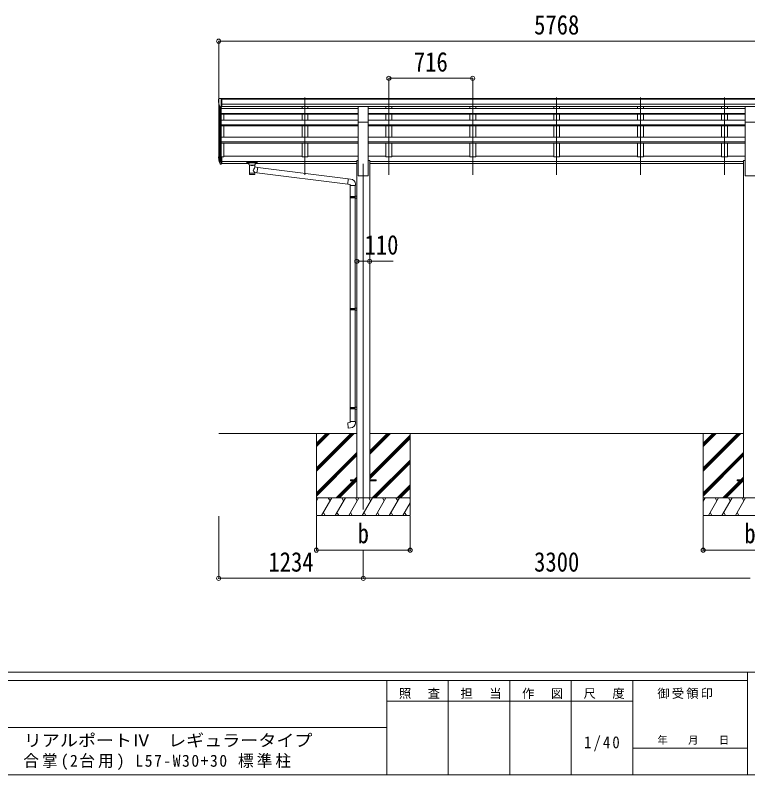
# Model space of a CAD drawing. Units: millimetres at full size. Extents: x -9783 to 33754, y -10064 to 6752.
# Drawn here: x 36 to 6287, y -6828 to -344 of the extents above; entities that cross this region are included whole.
import ezdxf
from ezdxf.enums import TextEntityAlignment as Align

# ---------------------------------------------------------------- set-up
doc = ezdxf.new("R2010")
doc.units = ezdxf.units.MM
doc.header["$LTSCALE"] = 35
doc.header["$PDMODE"] = 32
doc.header["$PDSIZE"] = 35
for name, color, linetype, lineweight in [('0-0_0', 7, 'Continuous', 9), ('0-1_本体', 4, 'Continuous', 9), ('0-2_部品', 7, 'Continuous', 9), ('0-8_PARTS2', 2, 'Continuous', 9), ('0-A_寸法', 6, 'Continuous', 9), ('F-0_240', 7, 'Continuous', 9)]:
    doc.layers.add(name, color=color, linetype=linetype, lineweight=lineweight)
doc.styles.add('ＭＳ ゴシック', font='')
doc.styles.get('ＭＳ ゴシック').set_extended_font_data('MS Gothic')

msp = doc.modelspace()

# ---------------------------------------------------------------- linework, layer by layer
at = {"layer": '0-0_0'}
for p, q in [((1772.2, -3914.31), (2951.2, -3914.31)), ((2606.2, -3914.31), (2606.2, -4614.31)), ((2606.2, -4208.49), (2900.38, -3914.31)), ((2606.2, -4222.63), (2914.53, -3914.31)), ((2606.2, -4236.78), (2928.67, -3914.31)), ((2606.2, -4024.64), (2716.54, -3914.31)), ((2606.2, -4010.5), (2702.39, -3914.31)), ((2606.2, -3996.36), (2688.25, -3914.31)), ((3061.2, -4061.86), (3208.75, -3914.31)), ((3061.2, -4090.14), (3237.04, -3914.31)), ((3061.2, -4076), (3222.89, -3914.31)), ((3061.2, -3914.31), (6251.2, -3914.31)), ((3061.2, -4273.99), (3406.2, -3928.99)), ((3061.2, -4288.13), (3406.2, -3943.14)), ((3406.2, -3914.31), (3406.2, -4614.31)), ((5906.2, -3914.31), (5906.2, -4614.31)), ((5906.2, -4208.49), (6200.38, -3914.31)), ((5906.2, -4222.63), (6214.53, -3914.31)), ((5906.2, -4236.78), (6228.67, -3914.31)), ((5906.2, -4024.64), (6016.54, -3914.31)), ((5906.2, -4010.5), (6002.39, -3914.31)), ((5906.2, -3996.36), (5988.25, -3914.31)), ((3061.2, -4302.27), (3406.2, -3957.28)), ((2606.2, -4420.62), (2951.2, -4075.62)), ((5906.2, -4420.62), (6251.2, -4075.62)), ((2606.2, -4434.76), (2951.2, -4089.77)), ((2606.2, -4448.91), (2951.2, -4103.91)), ((3083.01, -4464.31), (3406.2, -4141.12)), ((5906.2, -4434.76), (6251.2, -4089.77)), ((5906.2, -4448.91), (6251.2, -4103.91)), ((3097.15, -4464.31), (3406.2, -4155.27)), ((3111.3, -4464.31), (3406.2, -4169.41)), ((2774.65, -4464.31), (2920.15, -4318.81)), ((2788.79, -4464.31), (2934.29, -4318.81)), ((2802.93, -4464.31), (2948.43, -4318.81)), ((2929.15, -4309.81), (2951.2, -4287.76)), ((2943.29, -4309.81), (2951.2, -4301.9)), ((6074.65, -4464.31), (6220.15, -4318.81)), ((6088.79, -4464.31), (6234.29, -4318.81)), ((6102.93, -4464.31), (6248.43, -4318.81)), ((6229.15, -4309.81), (6251.2, -4287.76)), ((6243.29, -4309.81), (6251.2, -4301.9)), ((3295.15, -4464.31), (3406.2, -4353.26)), ((3309.29, -4464.31), (3406.2, -4367.4)), ((3323.43, -4464.31), (3406.2, -4381.54)), ((3406.2, -4464.31), (2606.2, -4464.31)), ((2606.2, -4491.82), (2622.08, -4464.31)), ((2650.95, -4614.31), (2737.55, -4464.31)), ((2722.55, -4490.29), (2707.55, -4464.31)), ((2766.42, -4614.31), (2853.02, -4464.31)), ((2838.02, -4490.3), (2823.02, -4464.31)), ((2881.89, -4614.31), (2968.49, -4464.31)), ((2953.49, -4490.3), (2938.49, -4464.31)), ((2997.36, -4614.31), (3083.96, -4464.31)), ((3068.96, -4490.3), (3053.96, -4464.31)), ((3112.83, -4614.31), (3199.43, -4464.31)), ((3184.43, -4490.29), (3169.43, -4464.31)), ((3228.3, -4614.31), (3314.9, -4464.31)), ((3284.9, -4464.31), (3299.9, -4490.29)), ((3400.37, -4464.31), (3406.2, -4474.41)), ((6706.2, -4464.31), (5906.2, -4464.31)), ((5906.2, -4491.82), (5922.08, -4464.31)), ((5950.95, -4614.31), (6037.55, -4464.31)), ((6022.55, -4490.29), (6007.55, -4464.31)), ((6066.42, -4614.31), (6153.02, -4464.31)), ((6138.02, -4490.3), (6123.02, -4464.31)), ((6181.89, -4614.31), (6268.49, -4464.31)), ((6253.49, -4490.3), (6238.49, -4464.31)), ((3343.77, -4614.31), (3406.2, -4506.18)), ((2665.95, -4588.33), (2680.95, -4614.31)), ((2781.42, -4588.33), (2796.42, -4614.31)), ((2896.89, -4588.33), (2911.89, -4614.31)), ((3012.36, -4588.33), (3027.36, -4614.31)), ((3127.83, -4588.33), (3142.83, -4614.31)), ((3243.3, -4588.33), (3258.3, -4614.31)), ((3358.77, -4588.33), (3373.77, -4614.31)), ((5965.95, -4588.33), (5980.95, -4614.31)), ((6081.42, -4588.33), (6096.42, -4614.31)), ((6196.89, -4588.33), (6211.89, -4614.31)), ((2606.2, -4614.31), (3406.2, -4614.31)), ((5906.2, -4614.31), (6706.2, -4614.31))]:
    msp.add_line(p, q, dxfattribs=at)
at = {"layer": '0-1_本体'}
for p, q in [((1772.2, -1555.04), (1772.2, -1092.64)), ((1798.7, -1055.89), (7503.7, -1055.89)), ((1798.7, -1061.25), (7513.7, -1061.25)), ((1776.49, -1111.44), (1776.49, -1579.31)), ((1786.2, -1126.79), (1786.2, -1597.31)), ((1792.2, -1126.27), (1792.2, -1552.87)), ((2963.7, -1140.67), (1792.2, -1140.67)), ((1798.7, -1104.76), (7513.7, -1104.77)), ((1798.7, -1122.44), (7513.7, -1122.44)), ((2963.7, -1124.81), (1798.7, -1124.81)), ((2483.2, -1124.81), (2483.2, -1141.08)), ((2533.2, -1124.81), (2533.2, -1141.08)), ((3048.7, -1124.93), (6263.7, -1124.93)), ((6263.7, -1140.67), (3048.7, -1140.67)), ((3199.2, -1124.81), (3199.2, -1141.08)), ((3249.2, -1124.81), (3249.2, -1141.08)), ((3915.2, -1124.81), (3915.2, -1141.08)), ((3965.2, -1124.81), (3965.2, -1141.08)), ((4631.2, -1124.81), (4631.2, -1141.08)), ((4681.2, -1124.81), (4681.2, -1141.08)), ((5347.2, -1124.81), (5347.2, -1141.08)), ((5397.2, -1124.81), (5397.2, -1141.08)), ((6063.2, -1124.93), (6063.2, -1140.67)), ((6113.2, -1124.93), (6113.2, -1140.67)), ((1792.2, -1182.37), (2963.7, -1182.37)), ((1792.2, -1184.05), (2963.7, -1184.05)), ((1792.2, -1188.46), (2963.7, -1188.46)), ((1817.2, -1239.44), (1817.2, -1188.46)), ((2483.2, -1188.46), (2483.2, -1194.23)), ((2483.2, -1188.46), (2483.2, -1239.44)), ((2533.2, -1188.46), (2533.2, -1194.23)), ((2533.2, -1188.46), (2533.2, -1239.44)), ((3048.7, -1182.37), (6263.7, -1182.37)), ((3048.7, -1184.05), (6263.7, -1184.05)), ((3048.7, -1188.46), (6263.7, -1188.46)), ((3199.2, -1188.46), (3199.2, -1194.23)), ((3199.2, -1188.46), (3199.2, -1239.44)), ((3249.2, -1188.46), (3249.2, -1239.45)), ((3249.2, -1188.88), (3249.2, -1194.64)), ((3915.2, -1188.46), (3915.2, -1239.45)), ((3915.2, -1188.88), (3915.2, -1194.64)), ((3965.2, -1188.46), (3965.2, -1239.45)), ((3965.2, -1188.88), (3965.2, -1194.64)), ((4631.2, -1188.46), (4631.2, -1239.45)), ((4631.2, -1188.88), (4631.2, -1194.64)), ((4681.2, -1188.46), (4681.2, -1239.45)), ((4681.2, -1188.88), (4681.2, -1194.64)), ((5347.2, -1188.46), (5347.2, -1239.45)), ((5347.2, -1188.88), (5347.2, -1194.64)), ((5397.2, -1188.46), (5397.2, -1239.45)), ((5397.2, -1188.88), (5397.2, -1194.64)), ((6063.2, -1188.46), (6063.2, -1239.45)), ((6063.2, -1188.88), (6063.2, -1194.64)), ((6113.2, -1188.46), (6113.2, -1239.45)), ((6113.2, -1188.88), (6113.2, -1194.64)), ((1792.2, -1239.45), (2963.7, -1239.45)), ((1792.2, -1280.1), (2963.7, -1280.1)), ((1792.2, -1281.79), (2963.7, -1281.79)), ((1792.2, -1288.51), (2963.7, -1288.51)), ((1817.2, -1385.18), (1817.2, -1288.5)), ((2483.2, -1288.5), (2483.2, -1385.18)), ((2533.2, -1288.5), (2533.2, -1385.18)), ((2963.7, -1714.31), (2963.7, -1258.68)), ((3048.7, -1239.45), (6263.7, -1239.45)), ((3048.7, -1714.31), (3048.7, -1258.68)), ((3048.7, -1280.1), (6263.7, -1280.1)), ((3048.7, -1281.79), (6263.7, -1281.79)), ((3048.7, -1288.51), (6263.7, -1288.51)), ((3199.2, -1288.5), (3199.2, -1385.18)), ((3249.2, -1288.5), (3249.2, -1385.18)), ((3915.2, -1288.91), (3915.2, -1385.18)), ((3965.2, -1288.91), (3965.2, -1385.18)), ((4631.2, -1288.91), (4631.2, -1385.18)), ((4681.2, -1288.91), (4681.2, -1385.18)), ((5347.2, -1288.91), (5347.2, -1385.18)), ((5397.2, -1288.91), (5397.2, -1385.18)), ((6063.2, -1288.91), (6063.2, -1385.18)), ((6113.2, -1288.91), (6113.2, -1385.18)), ((6263.7, -1714.31), (6263.7, -1258.68)), ((1792.2, -1385.18), (2963.7, -1385.18)), ((2963.7, -1424.65), (1792.2, -1424.65)), ((2963.7, -1426.33), (1792.2, -1426.33)), ((3048.7, -1385.18), (6263.7, -1385.18)), ((6263.7, -1424.65), (3048.7, -1424.65)), ((6263.7, -1426.33), (3048.7, -1426.33)), ((2963.7, -1435.37), (1792.2, -1435.37)), ((1817.2, -1553.7), (1817.2, -1435.78)), ((2483.2, -1435.37), (2483.2, -1553.7)), ((6263.7, -1435.37), (3048.7, -1435.37)), ((3199.2, -1435.37), (3199.2, -1553.7)), ((3915.2, -1435.37), (3915.2, -1553.7)), ((4631.2, -1435.37), (4631.2, -1553.7)), ((5347.2, -1435.37), (5347.2, -1553.7)), ((6063.2, -1435.37), (6063.2, -1553.7)), ((1798.7, -1553.7), (1817.2, -1553.7)), ((1817.2, -1548.49), (2483.2, -1548.49)), ((2533.2, -1548.49), (2963.7, -1548.49)), ((3048.7, -1548.49), (3199.2, -1548.49)), ((3249.2, -1548.49), (3915.2, -1548.49)), ((3965.2, -1548.49), (4631.2, -1548.49)), ((4681.2, -1548.49), (5347.2, -1548.49)), ((5397.2, -1548.49), (6063.2, -1548.49)), ((6113.2, -1548.49), (6263.7, -1548.49)), ((1798.7, -1592.79), (2951.2, -1592.79)), ((1798.7, -1594.17), (2951.2, -1594.17)), ((1798.7, -1611.35), (2030.2, -1611.35)), ((2084.2, -1611.35), (2951.2, -1611.35)), ((2951.2, -1584.31), (2951.2, -4464.31)), ((2951.2, -1584.31), (2963.7, -1584.31)), ((3048.7, -1584.31), (3061.2, -1584.31)), ((3061.2, -1584.31), (3061.2, -4464.31)), ((3061.2, -1592.79), (6251.2, -1592.79)), ((3061.2, -1594.17), (6251.2, -1594.17)), ((3061.2, -1611.35), (6251.2, -1611.35)), ((6251.2, -1584.31), (6251.2, -4464.31)), ((6251.2, -1584.31), (6263.7, -1584.31)), ((2963.7, -1714.31), (3048.7, -1714.31)), ((6263.7, -1714.31), (6348.7, -1714.31))]:
    msp.add_line(p, q, dxfattribs=at)
for points in [[(2533.2, -1435.37), (2533.2, -1553.7), (2483.2, -1553.7)], [(3249.2, -1435.37), (3249.2, -1553.7), (3199.2, -1553.7)], [(3965.2, -1435.37), (3965.2, -1553.7), (3915.2, -1553.7)], [(4681.2, -1435.37), (4681.2, -1553.7), (4631.2, -1553.7)], [(5397.2, -1435.37), (5397.2, -1553.7), (5347.2, -1553.7)], [(6113.2, -1435.37), (6113.2, -1553.7), (6063.2, -1553.7)]]:
    msp.add_lwpolyline(points, dxfattribs=at)
at = {"layer": '0-2_部品'}
for p, q in [((1770.2, -1063.66), (1770.2, -1064.29)), ((1777.11, -1054.85), (1773.05, -1060.66)), ((1780.2, -1054.29), (1777.87, -1054.43)), ((1780.2, -1054.29), (1798.7, -1054.29)), ((1792.2, -1127.27), (1792.2, -1054.29)), ((1798.7, -1054.29), (1808.7, -1054.37)), ((1798.7, -1126.27), (1798.7, -1054.29)), ((1808.7, -1055.89), (1808.7, -1054.37)), ((1784.58, -1125.46), (1775.3, -1109.39)), ((1792.2, -1127.27), (1787, -1126.95)), ((1798.7, -1126.27), (1792.2, -1126.27)), ((2963.7, -1124.52), (3048.7, -1124.52)), ((2963.7, -1258.68), (2963.7, -1124.52)), ((3048.7, -1258.68), (3048.7, -1124.52)), ((6263.7, -1124.52), (6348.7, -1124.52)), ((6263.7, -1258.68), (6263.7, -1124.52)), ((2963.7, -1258.68), (3048.7, -1258.68)), ((6263.7, -1258.68), (6348.7, -1258.68)), ((1792.2, -1552.87), (1792.2, -1614.75)), ((1798.7, -1552.87), (1792.2, -1552.87)), ((1798.7, -1552.87), (1798.7, -1613.94)), ((1774.6, -1578.91), (1784.76, -1598.08)), ((1785.77, -1596.83), (1776.02, -1578.42)), ((1777.18, -1595.77), (1784.76, -1613.25)), ((1792.2, -1597.58), (1787.07, -1597.58)), ((1792.2, -1599.58), (1787.36, -1599.58)), ((1792.2, -1614.75), (1787.36, -1614.75)), ((1798.7, -1591.18), (1792.2, -1591.18)), ((1798.7, -1596.58), (1792.2, -1596.58)), ((1798.7, -1613.94), (1792.2, -1613.94)), ((2013.7, -1599.65), (2013.7, -1610.41)), ((2013.7, -1599.84), (2013.7, -1601.38)), ((2015.7, -1598.98), (2098.7, -1598.98)), ((2015.7, -1601.16), (2098.7, -1601.16)), ((2015.7, -1611.07), (2030.2, -1611.07)), ((2030.2, -1617.88), (2030.2, -1607.6)), ((2084.2, -1617.88), (2084.2, -1607.6)), ((2084.2, -1611.07), (2098.7, -1611.07)), ((2100.7, -1599.65), (2100.7, -1610.41)), ((2034.3, -1622.38), (2034.29, -1702.67)), ((2080.1, -1639.95), (2080.1, -1622.37)), ((2105.33, -1643.86), (2080.1, -1639.95)), ((2105.33, -1643.86), (2098.31, -1689.12)), ((2105.33, -1643.86), (2877.29, -1740.66)), ((2080.12, -1702.67), (2080.1, -1686.04)), ((2080.1, -1686.3), (2098.31, -1689.12)), ((2873.28, -1786.49), (2098.31, -1689.12)), ((2898.13, -1742.49), (2877.29, -1740.66)), ((2893.2, -1798.23), (2939.2, -1798.23)), ((2895.2, -1798.23), (2895.2, -1892.23)), ((2937.2, -1798.23), (2937.2, -1889.67)), ((2939.2, -1798.23), (2939.2, -1787.31)), ((2893.2, -1894.23), (2894.2, -1892.23)), ((2893.2, -1894.23), (2937.2, -1894.23)), ((2893.2, -1894.23), (2893.2, -1902.23)), ((2893.2, -1902.23), (2937.2, -1902.23)), ((2893.2, -1902.23), (2894.2, -1904.23)), ((2894.2, -1892.23), (2937.2, -1892.23)), ((2894.2, -1904.23), (2937.2, -1904.23)), ((2895.2, -1904.23), (2895.2, -2848)), ((2932.73, -1894.23), (2932.3, -1892.23)), ((2935.2, -1889.73), (2951.2, -1889.25)), ((2935.2, -1891.73), (2935.2, -1889.73)), ((2935.2, -1891.73), (2937.2, -1891.73)), ((2935.2, -1906.73), (2935.2, -1904.73)), ((2935.2, -1906.73), (2951.2, -1907.2)), ((2937.2, -1906.78), (2937.2, -2845.44)), ((2951.2, -1889.25), (2951.2, -1907.2)), ((2893.2, -2850), (2894.2, -2848)), ((2893.2, -2850), (2937.2, -2850)), ((2893.2, -2850), (2893.2, -2858)), ((2894.2, -2848), (2937.2, -2848)), ((2932.73, -2850), (2932.3, -2848)), ((2935.2, -2845.5), (2951.2, -2845.03)), ((2935.2, -2847.5), (2935.2, -2845.5)), ((2935.2, -2847.5), (2937.2, -2847.5)), ((2951.2, -2845.03), (2951.2, -2862.97)), ((2893.2, -2858), (2937.2, -2858)), ((2893.2, -2858), (2894.2, -2860)), ((2894.2, -2860), (2937.2, -2860)), ((2895.2, -2860), (2895.2, -3693.57)), ((2935.2, -2862.5), (2935.2, -2860.5)), ((2935.2, -2862.5), (2951.2, -2862.97)), ((2937.2, -2862.56), (2937.2, -3691.01)), ((2893.2, -3695.57), (2894.2, -3693.57)), ((2893.2, -3695.57), (2937.2, -3695.57)), ((2893.2, -3695.57), (2893.2, -3703.57)), ((2894.2, -3693.57), (2937.2, -3693.57)), ((2932.73, -3695.57), (2932.3, -3693.57)), ((2935.2, -3691.07), (2951.2, -3690.6)), ((2935.2, -3693.07), (2935.2, -3691.07)), ((2935.2, -3693.07), (2937.2, -3693.07)), ((2951.2, -3690.6), (2951.2, -3708.54)), ((2893.2, -3703.57), (2937.2, -3703.57)), ((2893.2, -3703.57), (2894.2, -3705.57)), ((2894.2, -3705.57), (2937.2, -3705.57)), ((2895.2, -3705.57), (2895.2, -3811.71)), ((2935.2, -3708.07), (2935.2, -3706.07)), ((2935.2, -3708.07), (2951.2, -3708.54)), ((2937.2, -3708.13), (2937.2, -3811.71)), ((2893.2, -3811.71), (2939.2, -3811.71)), ((2893.2, -3821.71), (2893.2, -3811.71)), ((2939.2, -3811.71), (2939.2, -3822.63))]:
    msp.add_line(p, q, dxfattribs=at)
at = {"layer": '0-2_部品', "color": 4}
for p, q in [((2896.4, -4309.81), (2896.4, -4318.81)), ((2951.2, -4309.81), (2896.4, -4309.81)), ((2951.2, -4318.81), (2896.4, -4318.81)), ((3116, -4309.81), (3061.2, -4309.81)), ((6196.4, -4309.81), (6196.4, -4318.81)), ((6251.2, -4309.81), (6196.4, -4309.81)), ((6251.2, -4318.81), (6196.4, -4318.81))]:
    msp.add_line(p, q, dxfattribs=at)
at = {"layer": '0-2_部品'}
for points in [[(2013.7, -1599.65), (2013.74, -1599.45), (2013.83, -1599.31), (2013.92, -1599.22), (2014.02, -1599.16), (2014.15, -1599.11), (2014.44, -1599.05), (2014.93, -1599.01), (2015.47, -1598.99), (2015.7, -1598.98)], [(2013.7, -1610.41), (2013.74, -1610.6), (2013.83, -1610.74), (2013.92, -1610.83), (2014.02, -1610.89), (2014.15, -1610.94), (2014.44, -1611), (2014.93, -1611.05), (2015.47, -1611.07), (2015.7, -1611.07)], [(2030.24, -1617.82), (2030.22, -1618.18), (2030.47, -1619.14), (2030.99, -1620.02), (2031.79, -1620.86), (2032.9, -1621.66), (2034.3, -1622.38)], [(2080.1, -1622.37), (2080.34, -1622.27), (2081.69, -1621.54), (2082.81, -1620.69), (2083.56, -1619.83), (2084.02, -1618.93), (2084.19, -1618.04)], [(2098.7, -1598.98), (2099.06, -1598.99), (2099.59, -1599.01), (2100.04, -1599.06), (2100.34, -1599.14), (2100.51, -1599.24), (2100.63, -1599.38), (2100.7, -1599.56), (2100.7, -1599.65)], [(2098.7, -1611.07), (2099.06, -1611.07), (2099.59, -1611.04), (2100.04, -1610.99), (2100.34, -1610.91), (2100.51, -1610.81), (2100.63, -1610.68), (2100.7, -1610.5), (2100.7, -1610.41)], [(2877.29, -1740.66), (2873.28, -1786.49), (2893.2, -1788.23), (2893.2, -1798.23)], [(2932.73, -1894.23), (2932.73, -1902.23), (2932.3, -1904.23)], [(2935.2, -1904.73), (2937.2, -1904.73), (2937.2, -1891.73)], [(2932.73, -2850), (2932.73, -2858), (2932.3, -2860)], [(2935.2, -2860.5), (2937.2, -2860.5), (2937.2, -2847.5)], [(2932.73, -3695.57), (2932.73, -3703.57), (2932.3, -3705.57)], [(2935.2, -3706.07), (2937.2, -3706.07), (2937.2, -3693.07)], [(2898.13, -3867.46), (2877.29, -3869.28), (2873.28, -3823.45), (2893.2, -3821.71)]]:
    msp.add_lwpolyline(points, dxfattribs=at)
at = {"layer": '0-2_部品', "color": 4}
msp.add_lwpolyline([(3116, -4309.81), (3116, -4318.81), (3061.2, -4318.81)], dxfattribs=at)
at = {"layer": '0-2_部品'}
for centre, radius, start, end in [((1773.2, -1063.66), 3, 93, 180), ((1972.2, -1064.29), 202, 180, 192.90261), ((1777.93, -1055.43), 1, 93.5, 145), ((1787.18, -1123.96), 3, 210, 266.5), ((1860.86, -1556.74), 89.07, 174.49576, 194.41188), ((1860.15, -1552.46), 88.05, 177.22392, 197.21071), ((1905.42, -1559.69), 133.22, 183.27987, 195.71302), ((1787.36, -1596.58), 3, 210, 270), ((1787.36, -1611.75), 3, 210, 270), ((1787.07, -1596.08), 1.5, 210, 270), ((2894.2, -1787.31), 45, 0, 85), ((2894.2, -3822.63), 45, 275, 0)]:
    msp.add_arc(centre, radius, start, end, dxfattribs=at)
for centre, major_axis, ratio, start_param, end_param in [((2015.7, -1601.38), (2, 0), 0.109601, 1.5707963, 3.1415927), ((2057.2, -1607.6), (27, 0), 0.122176, 6.2831853, 9.424778), ((2068.2, -1617.88), (16, 0), 0.361356, 6.2636979, 6.2831853), ((2098.7, -1601.38), (2, 0), 0.109601, 0, 1.5707963), ((2057.22, -1622.83), (-22.91, 0.42), 0.072511, 0.0008029, 1.5715993), ((2057.22, -1624.46), (-22.91, 0.42), 0.072511, 0.0008029, 1.5715993), ((2057.19, -1622.83), (22.92, 0.42), 0.07247, 4.71158, 6.2823764), ((2057.19, -1624.46), (22.92, 0.42), 0.07247, 4.71158, 6.2823764), ((2057.2, -1666.49), (-22.81, -26.62), 0.234429, 1.6855472, 3.1268519), ((2059.76, -1663.85), (20.32, -22.25), 0.045535, 0.0389954, 1.3075346), ((2057.2, -1702.67), (22.92, 0), 0.101955, 3.1415499, 6.2833984), ((2057.2, -1690.23), (22.91, 0), 0.122865, 3.1415927, 6.2831853)]:
    msp.add_ellipse(centre, major_axis=major_axis, ratio=ratio, start_param=start_param, end_param=end_param, dxfattribs=at)
at = {"layer": '0-8_PARTS2'}
for p, q in [((2508.2, -1708.11), (2508.2, -1045.58)), ((3224.2, -1708.11), (3224.2, -1045.58)), ((3940.2, -1708.11), (3940.2, -1045.58)), ((4656.2, -1708.11), (4656.2, -1045.58)), ((5372.2, -1708.11), (5372.2, -1045.58)), ((6088.2, -1708.11), (6088.2, -1045.58)), ((3006.2, -1614.31), (3006.2, -4564.31))]:
    msp.add_line(p, q, dxfattribs=at)
at = {"layer": '0-A_寸法'}
for p, q in [((1772.2, -565.96), (7540.2, -565.96)), ((1772.2, -565.96), (1772.2, -1111.58)), ((3224.2, -882.57), (3224.2, -1111.58)), ((3224.2, -882.57), (3940.2, -882.57)), ((3940.2, -882.57), (3940.2, -1111.58)), ((2951.2, -2444.5), (3061.2, -2444.5)), ((3061.2, -2444.5), (3261.2, -2444.5)), ((1772.2, -5150.68), (1772.2, -4621.73)), ((2606.2, -4910.7), (2606.2, -4621.73)), ((3406.2, -4910.7), (3406.2, -4621.73)), ((5906.2, -4910.7), (5906.2, -4621.73)), ((2606.2, -4910.7), (3406.2, -4910.7)), ((3006.2, -5150.68), (3006.2, -4910.7)), ((5906.2, -4910.7), (6706.2, -4910.7)), ((1772.2, -5150.68), (3006.2, -5150.68)), ((3006.2, -5150.68), (6306.2, -5150.68))]:
    msp.add_line(p, q, dxfattribs=at)
for p in [(1772.2, -565.96), (3224.2, -882.57), (3940.2, -882.57), (2951.2, -2444.5), (3061.2, -2444.5), (2606.2, -4910.7), (3406.2, -4910.7), (5906.2, -4910.7), (1772.2, -5150.68), (3006.2, -5150.68)]:
    msp.add_point(p, dxfattribs=at)
at = {"layer": 'F-0_240', "color": 5}
for p, q in [((-9783.03, -5953.1), (9396.97, -5953.1)), ((6285.75, -5953.1), (6285.75, -6828.1)), ((-9783.03, -6023.1), (6285.75, -6023.1)), ((3205.75, -6023.1), (3205.75, -6828.1)), ((3730.75, -6023.1), (3730.75, -6828.1)), ((4255.75, -6023.1), (4255.75, -6828.1)), ((4780.75, -6023.1), (4780.75, -6828.1)), ((5305.75, -6023.1), (5305.75, -6828.1)), ((3205.75, -6198.1), (5305.75, -6198.1)), ((-3969.25, -6425.6), (3205.75, -6425.6)), ((5305.75, -6600.6), (6285.75, -6600.6)), ((-9783.03, -6828.1), (9396.97, -6828.1))]:
    msp.add_line(p, q, dxfattribs=at)

# ---------------------------------------------------------------- texts
at = {"layer": '0-A_寸法', "color": 7, "style": 'ＭＳ ゴシック', "width": 0.85}
for s, p in [('5768', (4463.7, -558.96)), ('716', (3437.83, -875.57)), ('110', (3016.83, -2437.5)), ('b', (2958.08, -4901.2)), ('b', (6258.08, -4901.2)), ('1234', (2196.7, -5143.68)), ('3300', (4463.7, -5143.68))]:
    msp.add_text(s, height=166.8, dxfattribs=at).set_placement(p, align=Align.BOTTOM_LEFT)
at = {"layer": 'F-0_240', "style": 'ＭＳ ゴシック', "width": 1.1}
msp.add_text('リアルポートⅣ\u3000レギュラータイプ', height=102.6, dxfattribs=at).set_placement((109.35, -6616.22), align=Align.BOTTOM_LEFT)
at = {"layer": 'F-0_240', "style": 'ＭＳ ゴシック'}
msp.add_text('年\u3000\u3000月\u3000\u3000日', height=64.15, dxfattribs=at).set_placement((5515.76, -6583.1), align=Align.BOTTOM_LEFT)
at = {"layer": 'F-0_240', "attachment_point": 7, "style": 'ＭＳ ゴシック'}
for s, insert, char_height in [('\\T1.17;照\u3000査', (3310.76, -6180.6), 76.98), ('\\T1.17;担\u3000当', (3835.76, -6180.6), 76.98), ('\\T1.17;作\u3000図', (4360.75, -6180.6), 76.98), ('\\T1.17;尺\u3000度', (4885.76, -6180.6), 76.98), ('\\T1.17;御受領印', (5515.75, -6180.6), 76.98), ('\\T1.28;\\W0.9;1/40', (4890.13, -6626.85), 102.6), ('\\T1.2;\\W0.95;合掌(2台用)\\~L57-W30+30\\~標準柱', (105.33, -6786.55), 102.6)]:
    msp.add_mtext(s, dxfattribs=dict(at, insert=insert, char_height=char_height))

doc.saveas('drawing.dxf')
